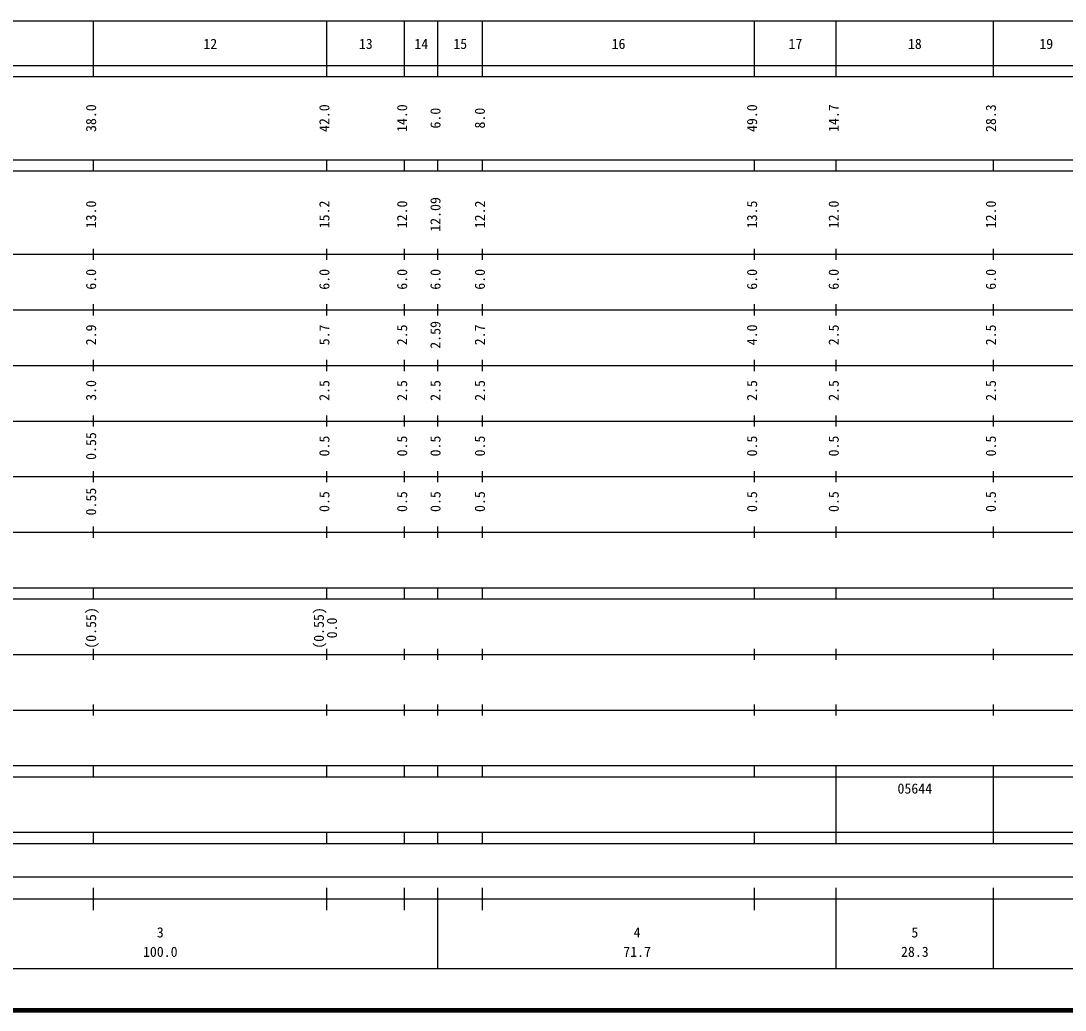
# Model space of a CAD drawing. Units: millimetres on the paper, enlarged 1000 times. Extents: x 40000 to 680000, y 20000 to 380000.
# Drawn here: x 292906 to 480904, y 20000 to 198000 of the extents above; entities that cross this region are included whole.
import ezdxf
from ezdxf.enums import TextEntityAlignment as Align

# ---------------------------------------------------------------- set-up
doc = ezdxf.new("R2010")
doc.units = ezdxf.units.MM
doc.header["$LTSCALE"] = 1000
doc.layers.add('M-TTL', color=2, linetype='Continuous', lineweight=140)
doc.layers.add('M-TTL-BAND', color=7, linetype='Continuous', lineweight=25)
doc.styles.add('ＭＳ ゴシック', font='')
doc.styles.get('ＭＳ ゴシック').set_extended_font_data('MS Gothic')

msp = doc.modelspace()

# ---------------------------------------------------------------- linework, layer by layer
at = {"layer": 'M-TTL'}
msp.add_line((40000, 20000), (680000, 20000), dxfattribs=at)
at = {"layer": 'M-TTL-BAND'}
for p, q in [((68000, 198000), (579000, 198000)), ((306000, 188000), (306000, 198000)), ((348000, 188000), (348000, 198000)), ((362000, 188000), (362000, 198000)), ((368000, 188000), (368000, 198000)), ((376000, 188000), (376000, 198000)), ((425000, 188000), (425000, 198000)), ((439700, 188000), (439700, 198000)), ((468000, 188000), (468000, 198000)), ((40000, 190000), (579000, 190000)), ((40000, 188000), (579000, 188000)), ((40000, 173000), (579000, 173000)), ((306000, 171000), (306000, 173000)), ((348000, 171000), (348000, 173000)), ((362000, 171000), (362000, 173000)), ((368000, 171000), (368000, 173000)), ((376000, 171000), (376000, 173000)), ((425000, 171000), (425000, 173000)), ((439700, 171000), (439700, 173000)), ((468000, 171000), (468000, 173000)), ((40000, 171000), (579000, 171000)), ((306000, 155000), (306000, 157000)), ((348000, 155000), (348000, 157000)), ((362000, 155000), (362000, 157000)), ((368000, 155000), (368000, 157000)), ((376000, 155000), (376000, 157000)), ((425000, 155000), (425000, 157000)), ((439700, 155000), (439700, 157000)), ((468000, 155000), (468000, 157000)), ((40000, 156000), (579000, 156000)), ((306000, 145000), (306000, 147000)), ((348000, 145000), (348000, 147000)), ((362000, 145000), (362000, 147000)), ((368000, 145000), (368000, 147000)), ((376000, 145000), (376000, 147000)), ((425000, 145000), (425000, 147000)), ((439700, 145000), (439700, 147000)), ((468000, 145000), (468000, 147000)), ((46000, 146000), (579000, 146000)), ((52000, 136000), (579000, 136000)), ((306000, 135000), (306000, 137000)), ((348000, 135000), (348000, 137000)), ((362000, 135000), (362000, 137000)), ((368000, 135000), (368000, 137000)), ((376000, 135000), (376000, 137000)), ((425000, 135000), (425000, 137000)), ((439700, 135000), (439700, 137000)), ((468000, 135000), (468000, 137000)), ((46000, 126000), (579000, 126000)), ((306000, 125000), (306000, 127000)), ((348000, 125000), (348000, 127000)), ((362000, 125000), (362000, 127000)), ((368000, 125000), (368000, 127000)), ((376000, 125000), (376000, 127000)), ((425000, 125000), (425000, 127000)), ((439700, 125000), (439700, 127000)), ((468000, 125000), (468000, 127000)), ((306000, 115000), (306000, 117000)), ((348000, 115000), (348000, 117000)), ((362000, 115000), (362000, 117000)), ((368000, 115000), (368000, 117000)), ((376000, 115000), (376000, 117000)), ((425000, 115000), (425000, 117000)), ((439700, 115000), (439700, 117000)), ((468000, 115000), (468000, 117000)), ((52000, 116000), (579000, 116000)), ((46000, 106000), (579000, 106000)), ((306000, 105000), (306000, 107000)), ((348000, 105000), (348000, 107000)), ((362000, 105000), (362000, 107000)), ((368000, 105000), (368000, 107000)), ((376000, 105000), (376000, 107000)), ((425000, 105000), (425000, 107000)), ((439700, 105000), (439700, 107000)), ((468000, 105000), (468000, 107000)), ((40000, 96000), (579000, 96000)), ((306000, 94000), (306000, 96000)), ((348000, 94000), (348000, 96000)), ((362000, 94000), (362000, 96000)), ((368000, 94000), (368000, 96000)), ((376000, 94000), (376000, 96000)), ((425000, 94000), (425000, 96000)), ((439700, 94000), (439700, 96000)), ((468000, 94000), (468000, 96000)), ((40000, 94000), (579000, 94000)), ((306000, 83000), (306000, 85000)), ((348000, 83000), (348000, 85000)), ((362000, 83000), (362000, 85000)), ((368000, 83000), (368000, 85000)), ((376000, 83000), (376000, 85000)), ((425000, 83000), (425000, 85000)), ((439700, 83000), (439700, 85000)), ((468000, 83000), (468000, 85000)), ((49000, 84000), (579000, 84000)), ((40000, 74000), (579000, 74000)), ((306000, 73000), (306000, 75000)), ((348000, 73000), (348000, 75000)), ((362000, 73000), (362000, 75000)), ((368000, 73000), (368000, 75000)), ((376000, 73000), (376000, 75000)), ((425000, 73000), (425000, 75000)), ((439700, 73000), (439700, 75000)), ((468000, 73000), (468000, 75000)), ((40000, 64000), (579000, 64000)), ((306000, 62000), (306000, 64000)), ((348000, 62000), (348000, 64000)), ((362000, 62000), (362000, 64000)), ((368000, 62000), (368000, 64000)), ((376000, 62000), (376000, 64000)), ((425000, 62000), (425000, 64000)), ((439700, 62000), (439700, 64000)), ((468000, 62000), (468000, 64000)), ((40000, 62000), (579000, 62000)), ((439700, 52000), (439700, 62000)), ((468000, 52000), (468000, 62000)), ((40000, 52000), (579000, 52000)), ((306000, 50000), (306000, 52000)), ((348000, 50000), (348000, 52000)), ((362000, 50000), (362000, 52000)), ((368000, 50000), (368000, 52000)), ((376000, 50000), (376000, 52000)), ((425000, 50000), (425000, 52000)), ((439700, 50000), (439700, 52000)), ((468000, 50000), (468000, 52000)), ((40000, 50000), (579000, 50000)), ((71000, 44000), (565000, 44000)), ((306000, 38000), (306000, 42000)), ((348000, 38000), (348000, 42000)), ((362000, 38000), (362000, 42000)), ((368000, 27500), (368000, 42000)), ((376000, 38000), (376000, 42000)), ((425000, 38000), (425000, 42000)), ((439700, 27500), (439700, 42000)), ((468000, 27500), (468000, 42000)), ((40000, 40000), (579000, 40000)), ((68000, 27500), (579000, 27500))]:
    msp.add_line(p, q, dxfattribs=at)

# ---------------------------------------------------------------- texts
at = {"layer": 'M-TTL-BAND', "style": 'ＭＳ ゴシック'}
for s, p in [('12', (327000, 192405)), ('13', (355000, 192405)), ('14', (365000, 192405)), ('15', (372000, 192405)), ('16', (400500, 192405)), ('17', (432350, 192405)), ('18', (453850, 192405)), ('19', (477500, 192405)), ('3', (318000, 32523)), ('4', (403850, 32523)), ('5', (453850, 32523)), ('100.0', (318000, 29033)), ('71.7', (403850, 29033)), ('28.3', (453850, 29033))]:
    msp.add_text(s, height=1833, dxfattribs=at).set_placement(p, align=Align.BOTTOM_CENTER)
for s, p in [('38.0', (307000, 180500)), ('42.0', (349000, 180500)), ('14.0', (363000, 180500)), ('49.0', (426000, 180500)), ('14.7', (440700, 180500)), ('28.3', (469000, 180500)), ('6.0', (369000, 180500)), ('8.0', (377000, 180500)), ('13.0', (307000, 163174)), ('15.2', (349000, 163174)), ('12.0', (363000, 163174)), ('12.09', (369000, 163174)), ('12.2', (377000, 163174)), ('13.5', (426000, 163174)), ('12.0', (440700, 163174)), ('12.0', (469000, 163174)), ('6.0', (307000, 151500)), ('6.0', (349000, 151500)), ('6.0', (363000, 151500)), ('6.0', (369000, 151500)), ('6.0', (377000, 151500)), ('6.0', (426000, 151500)), ('6.0', (440700, 151500)), ('6.0', (469000, 151500)), ('2.9', (307000, 141500)), ('5.7', (349000, 141500)), ('2.5', (363000, 141500)), ('2.59', (369000, 141500)), ('2.7', (377000, 141500)), ('4.0', (426000, 141500)), ('2.5', (440700, 141500)), ('2.5', (469000, 141500)), ('3.0', (307000, 131500)), ('2.5', (349000, 131500)), ('2.5', (363000, 131500)), ('2.5', (369000, 131500)), ('2.5', (377000, 131500)), ('2.5', (426000, 131500)), ('2.5', (440700, 131500)), ('2.5', (469000, 131500)), ('0.55', (307000, 121500)), ('0.5', (349000, 121500)), ('0.5', (363000, 121500)), ('0.5', (369000, 121500)), ('0.5', (377000, 121500)), ('0.5', (426000, 121500)), ('0.5', (440700, 121500)), ('0.5', (469000, 121500)), ('0.55', (307000, 111500)), ('0.5', (349000, 111500)), ('0.5', (363000, 111500)), ('0.5', (369000, 111500)), ('0.5', (377000, 111500)), ('0.5', (426000, 111500)), ('0.5', (440700, 111500)), ('0.5', (469000, 111500)), ('(0.55)', (307000, 88764)), ('(0.55)', (348000, 88764)), ('0.0', (350370, 88764))]:
    msp.add_text(s, height=1833, rotation=90, dxfattribs=at).set_placement(p, align=Align.BOTTOM_CENTER)
msp.add_text('05644', height=1833, dxfattribs=at).set_placement((450725, 58405), align=Align.BOTTOM_LEFT)

doc.saveas('drawing.dxf')
